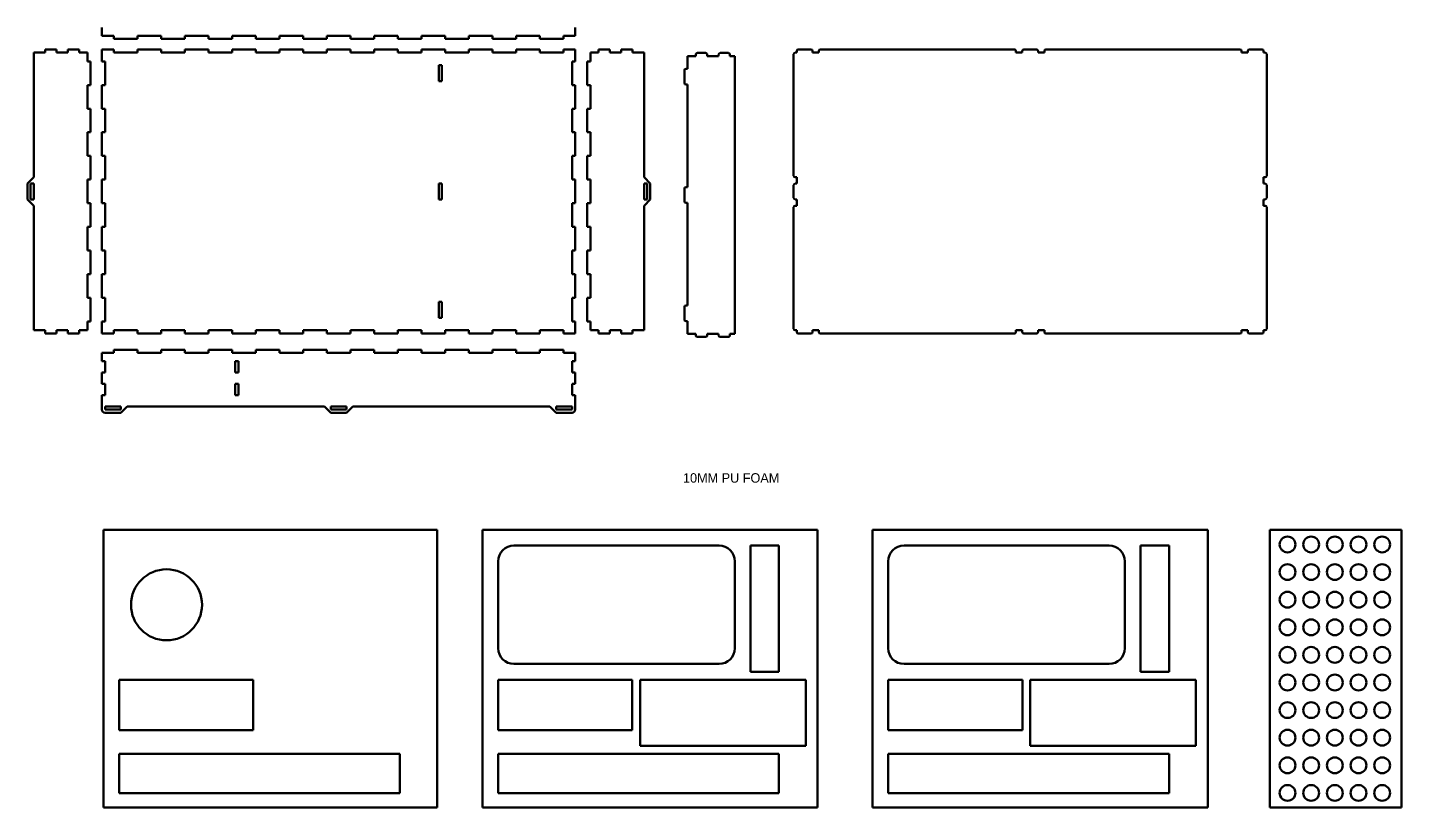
# Model space of a CAD drawing. Header units: inches. Extents: x -37 to 2382, y -491 to 489.
# Drawn here: x -37 to 834, y -491 to 4 of the extents above; entities that cross this region are included whole.
import ezdxf

# ---------------------------------------------------------------- set-up
doc = ezdxf.new("R2010")
doc.units = ezdxf.units.IN
doc.header["$MEASUREMENT"] = 0
doc.layers.add('Layer 1', color=7, linetype='Continuous')
doc.layers.add('Layer 2', color=7, linetype='Continuous')

msp = doc.modelspace()

# ---------------------------------------------------------------- linework, layer by layer
at = {"layer": 'Layer 1', "color": 18, "lineweight": 50, "true_color": 0x020202}
for points in [[(10.75, -490.64), (10.75, -314.64)], [(222.25, -314.64), (10.75, -314.64)], [(222.25, -490.64), (222.25, -314.64)], [(251.01, -314.64), (251.01, -490.64)], [(463.51, -314.64), (251.01, -314.64)], [(463.51, -314.64), (463.51, -490.64)], [(498.3, -314.64), (498.3, -490.64)], [(710.8, -314.64), (498.3, -314.64)], [(710.8, -314.64), (710.8, -490.64)], [(750.17, -314.64), (750.17, -490.64)], [(833.67, -314.64), (750.17, -314.64)], [(833.67, -314.64), (833.67, -490.64)], [(401.01, -324.64), (271.01, -324.64)], [(421.01, -404.64), (421.01, -324.64)], [(439.01, -324.64), (421.01, -324.64)], [(439.01, -404.64), (439.01, -324.64)], [(648.3, -324.64), (518.3, -324.64)], [(668.3, -404.64), (668.3, -324.64)], [(686.3, -324.64), (668.3, -324.64)], [(686.3, -404.64), (686.3, -324.64)], [(261.01, -334.64), (261.01, -389.64)], [(411.01, -334.64), (411.01, -389.64)], [(508.3, -334.64), (508.3, -389.64)], [(658.3, -334.64), (658.3, -389.64)], [(271.01, -399.64), (401.01, -399.64)], [(518.3, -399.64), (648.3, -399.64)], [(421.01, -404.64), (439.01, -404.64)], [(668.3, -404.64), (686.3, -404.64)], [(20.75, -441.64), (20.75, -409.64)], [(105.75, -409.64), (20.75, -409.64)], [(105.75, -409.64), (105.75, -441.64)], [(261.01, -441.64), (261.01, -409.64)], [(261.01, -409.64), (346.01, -409.64)], [(346.01, -409.64), (346.01, -441.64)], [(351.01, -409.64), (351.01, -451.64)], [(351.01, -409.64), (456.01, -409.64)], [(456.01, -451.64), (456.01, -409.64)], [(508.3, -441.64), (508.3, -409.64)], [(508.3, -409.64), (593.3, -409.64)], [(593.3, -409.64), (593.3, -441.64)], [(598.3, -409.64), (598.3, -451.64)], [(598.3, -409.64), (703.3, -409.64)], [(703.3, -451.64), (703.3, -409.64)], [(20.75, -441.64), (105.75, -441.64)], [(346.01, -441.64), (261.01, -441.64)], [(593.3, -441.64), (508.3, -441.64)], [(456.01, -451.64), (351.01, -451.64)], [(703.3, -451.64), (598.3, -451.64)], [(20.75, -481.64), (20.75, -456.64)], [(20.75, -456.64), (198.75, -456.64)], [(198.75, -456.64), (198.75, -481.64)], [(261.01, -456.64), (261.01, -481.64)], [(261.01, -456.64), (439.01, -456.64)], [(439.01, -481.64), (439.01, -456.64)], [(508.3, -456.64), (508.3, -481.64)], [(508.3, -456.64), (686.3, -456.64)], [(686.3, -481.64), (686.3, -456.64)], [(198.75, -481.64), (20.75, -481.64)], [(439.01, -481.64), (261.01, -481.64)], [(686.3, -481.64), (508.3, -481.64)], [(10.75, -490.64), (222.25, -490.64)], [(251.01, -490.64), (463.51, -490.64)], [(498.3, -490.64), (710.8, -490.64)], [(750.17, -490.64), (833.67, -490.64)]]:
    msp.add_lwpolyline(points, dxfattribs=at)
for points in [[(766.42, -323.89), (766.42, -321.12), (764.19, -318.89), (761.42, -318.89), (758.66, -318.89), (756.42, -321.12), (756.42, -323.89), (756.42, -326.65), (758.66, -328.89), (761.42, -328.89), (764.19, -328.89), (766.42, -326.65), (766.42, -323.89)], [(781.42, -323.89), (781.42, -321.12), (779.19, -318.89), (776.42, -318.89), (773.66, -318.89), (771.42, -321.12), (771.42, -323.89), (771.42, -326.65), (773.66, -328.89), (776.42, -328.89), (779.19, -328.89), (781.42, -326.65), (781.42, -323.89)], [(796.42, -323.89), (796.42, -321.12), (794.19, -318.89), (791.42, -318.89), (788.66, -318.89), (786.42, -321.12), (786.42, -323.89), (786.42, -326.65), (788.66, -328.89), (791.42, -328.89), (794.19, -328.89), (796.42, -326.65), (796.42, -323.89)], [(811.42, -323.89), (811.42, -321.12), (809.19, -318.89), (806.42, -318.89), (803.66, -318.89), (801.42, -321.12), (801.42, -323.89), (801.42, -326.65), (803.66, -328.89), (806.42, -328.89), (809.19, -328.89), (811.42, -326.65), (811.42, -323.89)], [(826.42, -323.89), (826.42, -321.12), (824.19, -318.89), (821.42, -318.89), (818.66, -318.89), (816.42, -321.12), (816.42, -323.89), (816.42, -326.65), (818.66, -328.89), (821.42, -328.89), (824.19, -328.89), (826.42, -326.65), (826.42, -323.89)], [(73.25, -362.14), (73.25, -349.71), (63.18, -339.64), (50.75, -339.64), (38.33, -339.64), (28.25, -349.71), (28.25, -362.14), (28.25, -374.56), (38.33, -384.64), (50.75, -384.64), (63.18, -384.64), (73.25, -374.56), (73.25, -362.14)], [(766.42, -341.39), (766.42, -338.62), (764.19, -336.39), (761.42, -336.39), (758.66, -336.39), (756.42, -338.62), (756.42, -341.39), (756.42, -344.15), (758.66, -346.39), (761.42, -346.39), (764.19, -346.39), (766.42, -344.15), (766.42, -341.39)], [(781.42, -341.39), (781.42, -338.62), (779.19, -336.39), (776.42, -336.39), (773.66, -336.39), (771.42, -338.62), (771.42, -341.39), (771.42, -344.15), (773.66, -346.39), (776.42, -346.39), (779.19, -346.39), (781.42, -344.15), (781.42, -341.39)], [(796.42, -341.39), (796.42, -338.62), (794.19, -336.39), (791.42, -336.39), (788.66, -336.39), (786.42, -338.62), (786.42, -341.39), (786.42, -344.15), (788.66, -346.39), (791.42, -346.39), (794.19, -346.39), (796.42, -344.15), (796.42, -341.39)], [(811.42, -341.39), (811.42, -338.62), (809.19, -336.39), (806.42, -336.39), (803.66, -336.39), (801.42, -338.62), (801.42, -341.39), (801.42, -344.15), (803.66, -346.39), (806.42, -346.39), (809.19, -346.39), (811.42, -344.15), (811.42, -341.39)], [(826.42, -341.39), (826.42, -338.62), (824.19, -336.39), (821.42, -336.39), (818.66, -336.39), (816.42, -338.62), (816.42, -341.39), (816.42, -344.15), (818.66, -346.39), (821.42, -346.39), (824.19, -346.39), (826.42, -344.15), (826.42, -341.39)], [(766.42, -358.89), (766.42, -356.12), (764.19, -353.89), (761.42, -353.89), (758.66, -353.89), (756.42, -356.12), (756.42, -358.89), (756.42, -361.65), (758.66, -363.89), (761.42, -363.89), (764.19, -363.89), (766.42, -361.65), (766.42, -358.89)], [(781.42, -358.89), (781.42, -356.12), (779.19, -353.89), (776.42, -353.89), (773.66, -353.89), (771.42, -356.12), (771.42, -358.89), (771.42, -361.65), (773.66, -363.89), (776.42, -363.89), (779.19, -363.89), (781.42, -361.65), (781.42, -358.89)], [(796.42, -358.89), (796.42, -356.12), (794.19, -353.89), (791.42, -353.89), (788.66, -353.89), (786.42, -356.12), (786.42, -358.89), (786.42, -361.65), (788.66, -363.89), (791.42, -363.89), (794.19, -363.89), (796.42, -361.65), (796.42, -358.89)], [(811.42, -358.89), (811.42, -356.12), (809.19, -353.89), (806.42, -353.89), (803.66, -353.89), (801.42, -356.12), (801.42, -358.89), (801.42, -361.65), (803.66, -363.89), (806.42, -363.89), (809.19, -363.89), (811.42, -361.65), (811.42, -358.89)], [(826.42, -358.89), (826.42, -356.12), (824.19, -353.89), (821.42, -353.89), (818.66, -353.89), (816.42, -356.12), (816.42, -358.89), (816.42, -361.65), (818.66, -363.89), (821.42, -363.89), (824.19, -363.89), (826.42, -361.65), (826.42, -358.89)], [(766.42, -376.39), (766.42, -373.62), (764.19, -371.39), (761.42, -371.39), (758.66, -371.39), (756.42, -373.62), (756.42, -376.39), (756.42, -379.15), (758.66, -381.39), (761.42, -381.39), (764.19, -381.39), (766.42, -379.15), (766.42, -376.39)], [(781.42, -376.39), (781.42, -373.62), (779.19, -371.39), (776.42, -371.39), (773.66, -371.39), (771.42, -373.62), (771.42, -376.39), (771.42, -379.15), (773.66, -381.39), (776.42, -381.39), (779.19, -381.39), (781.42, -379.15), (781.42, -376.39)], [(796.42, -376.39), (796.42, -373.62), (794.19, -371.39), (791.42, -371.39), (788.66, -371.39), (786.42, -373.62), (786.42, -376.39), (786.42, -379.15), (788.66, -381.39), (791.42, -381.39), (794.19, -381.39), (796.42, -379.15), (796.42, -376.39)], [(811.42, -376.39), (811.42, -373.62), (809.19, -371.39), (806.42, -371.39), (803.66, -371.39), (801.42, -373.62), (801.42, -376.39), (801.42, -379.15), (803.66, -381.39), (806.42, -381.39), (809.19, -381.39), (811.42, -379.15), (811.42, -376.39)], [(826.42, -376.39), (826.42, -373.62), (824.19, -371.39), (821.42, -371.39), (818.66, -371.39), (816.42, -373.62), (816.42, -376.39), (816.42, -379.15), (818.66, -381.39), (821.42, -381.39), (824.19, -381.39), (826.42, -379.15), (826.42, -376.39)], [(766.42, -393.89), (766.42, -391.12), (764.19, -388.89), (761.42, -388.89), (758.66, -388.89), (756.42, -391.12), (756.42, -393.89), (756.42, -396.65), (758.66, -398.89), (761.42, -398.89), (764.19, -398.89), (766.42, -396.65), (766.42, -393.89)], [(781.42, -393.89), (781.42, -391.12), (779.19, -388.89), (776.42, -388.89), (773.66, -388.89), (771.42, -391.12), (771.42, -393.89), (771.42, -396.65), (773.66, -398.89), (776.42, -398.89), (779.19, -398.89), (781.42, -396.65), (781.42, -393.89)], [(796.42, -393.89), (796.42, -391.12), (794.19, -388.89), (791.42, -388.89), (788.66, -388.89), (786.42, -391.12), (786.42, -393.89), (786.42, -396.65), (788.66, -398.89), (791.42, -398.89), (794.19, -398.89), (796.42, -396.65), (796.42, -393.89)], [(811.42, -393.89), (811.42, -391.12), (809.19, -388.89), (806.42, -388.89), (803.66, -388.89), (801.42, -391.12), (801.42, -393.89), (801.42, -396.65), (803.66, -398.89), (806.42, -398.89), (809.19, -398.89), (811.42, -396.65), (811.42, -393.89)], [(826.42, -393.89), (826.42, -391.12), (824.19, -388.89), (821.42, -388.89), (818.66, -388.89), (816.42, -391.12), (816.42, -393.89), (816.42, -396.65), (818.66, -398.89), (821.42, -398.89), (824.19, -398.89), (826.42, -396.65), (826.42, -393.89)], [(766.42, -411.39), (766.42, -408.62), (764.19, -406.39), (761.42, -406.39), (758.66, -406.39), (756.42, -408.62), (756.42, -411.39), (756.42, -414.15), (758.66, -416.39), (761.42, -416.39), (764.19, -416.39), (766.42, -414.15), (766.42, -411.39)], [(781.42, -411.39), (781.42, -408.62), (779.19, -406.39), (776.42, -406.39), (773.66, -406.39), (771.42, -408.62), (771.42, -411.39), (771.42, -414.15), (773.66, -416.39), (776.42, -416.39), (779.19, -416.39), (781.42, -414.15), (781.42, -411.39)], [(796.42, -411.39), (796.42, -408.62), (794.19, -406.39), (791.42, -406.39), (788.66, -406.39), (786.42, -408.62), (786.42, -411.39), (786.42, -414.15), (788.66, -416.39), (791.42, -416.39), (794.19, -416.39), (796.42, -414.15), (796.42, -411.39)], [(811.42, -411.39), (811.42, -408.62), (809.19, -406.39), (806.42, -406.39), (803.66, -406.39), (801.42, -408.62), (801.42, -411.39), (801.42, -414.15), (803.66, -416.39), (806.42, -416.39), (809.19, -416.39), (811.42, -414.15), (811.42, -411.39)], [(826.42, -411.39), (826.42, -408.62), (824.19, -406.39), (821.42, -406.39), (818.66, -406.39), (816.42, -408.62), (816.42, -411.39), (816.42, -414.15), (818.66, -416.39), (821.42, -416.39), (824.19, -416.39), (826.42, -414.15), (826.42, -411.39)], [(766.42, -428.89), (766.42, -426.12), (764.19, -423.89), (761.42, -423.89), (758.66, -423.89), (756.42, -426.12), (756.42, -428.89), (756.42, -431.65), (758.66, -433.89), (761.42, -433.89), (764.19, -433.89), (766.42, -431.65), (766.42, -428.89)], [(781.42, -428.89), (781.42, -426.12), (779.19, -423.89), (776.42, -423.89), (773.66, -423.89), (771.42, -426.12), (771.42, -428.89), (771.42, -431.65), (773.66, -433.89), (776.42, -433.89), (779.19, -433.89), (781.42, -431.65), (781.42, -428.89)], [(796.42, -428.89), (796.42, -426.12), (794.19, -423.89), (791.42, -423.89), (788.66, -423.89), (786.42, -426.12), (786.42, -428.89), (786.42, -431.65), (788.66, -433.89), (791.42, -433.89), (794.19, -433.89), (796.42, -431.65), (796.42, -428.89)], [(811.42, -428.89), (811.42, -426.12), (809.19, -423.89), (806.42, -423.89), (803.66, -423.89), (801.42, -426.12), (801.42, -428.89), (801.42, -431.65), (803.66, -433.89), (806.42, -433.89), (809.19, -433.89), (811.42, -431.65), (811.42, -428.89)], [(826.42, -428.89), (826.42, -426.12), (824.19, -423.89), (821.42, -423.89), (818.66, -423.89), (816.42, -426.12), (816.42, -428.89), (816.42, -431.65), (818.66, -433.89), (821.42, -433.89), (824.19, -433.89), (826.42, -431.65), (826.42, -428.89)], [(766.42, -446.39), (766.42, -443.62), (764.19, -441.39), (761.42, -441.39), (758.66, -441.39), (756.42, -443.62), (756.42, -446.39), (756.42, -449.15), (758.66, -451.39), (761.42, -451.39), (764.19, -451.39), (766.42, -449.15), (766.42, -446.39)], [(781.42, -446.39), (781.42, -443.62), (779.19, -441.39), (776.42, -441.39), (773.66, -441.39), (771.42, -443.62), (771.42, -446.39), (771.42, -449.15), (773.66, -451.39), (776.42, -451.39), (779.19, -451.39), (781.42, -449.15), (781.42, -446.39)], [(796.42, -446.39), (796.42, -443.62), (794.19, -441.39), (791.42, -441.39), (788.66, -441.39), (786.42, -443.62), (786.42, -446.39), (786.42, -449.15), (788.66, -451.39), (791.42, -451.39), (794.19, -451.39), (796.42, -449.15), (796.42, -446.39)], [(811.42, -446.39), (811.42, -443.62), (809.19, -441.39), (806.42, -441.39), (803.66, -441.39), (801.42, -443.62), (801.42, -446.39), (801.42, -449.15), (803.66, -451.39), (806.42, -451.39), (809.19, -451.39), (811.42, -449.15), (811.42, -446.39)], [(826.42, -446.39), (826.42, -443.62), (824.19, -441.39), (821.42, -441.39), (818.66, -441.39), (816.42, -443.62), (816.42, -446.39), (816.42, -449.15), (818.66, -451.39), (821.42, -451.39), (824.19, -451.39), (826.42, -449.15), (826.42, -446.39)], [(766.42, -463.89), (766.42, -461.12), (764.19, -458.89), (761.42, -458.89), (758.66, -458.89), (756.42, -461.12), (756.42, -463.89), (756.42, -466.65), (758.66, -468.89), (761.42, -468.89), (764.19, -468.89), (766.42, -466.65), (766.42, -463.89)], [(781.42, -463.89), (781.42, -461.12), (779.19, -458.89), (776.42, -458.89), (773.66, -458.89), (771.42, -461.12), (771.42, -463.89), (771.42, -466.65), (773.66, -468.89), (776.42, -468.89), (779.19, -468.89), (781.42, -466.65), (781.42, -463.89)], [(796.42, -463.89), (796.42, -461.12), (794.19, -458.89), (791.42, -458.89), (788.66, -458.89), (786.42, -461.12), (786.42, -463.89), (786.42, -466.65), (788.66, -468.89), (791.42, -468.89), (794.19, -468.89), (796.42, -466.65), (796.42, -463.89)], [(811.42, -463.89), (811.42, -461.12), (809.19, -458.89), (806.42, -458.89), (803.66, -458.89), (801.42, -461.12), (801.42, -463.89), (801.42, -466.65), (803.66, -468.89), (806.42, -468.89), (809.19, -468.89), (811.42, -466.65), (811.42, -463.89)], [(826.42, -463.89), (826.42, -461.12), (824.19, -458.89), (821.42, -458.89), (818.66, -458.89), (816.42, -461.12), (816.42, -463.89), (816.42, -466.65), (818.66, -468.89), (821.42, -468.89), (824.19, -468.89), (826.42, -466.65), (826.42, -463.89)], [(766.42, -481.39), (766.42, -478.62), (764.19, -476.39), (761.42, -476.39), (758.66, -476.39), (756.42, -478.62), (756.42, -481.39), (756.42, -484.15), (758.66, -486.39), (761.42, -486.39), (764.19, -486.39), (766.42, -484.15), (766.42, -481.39)], [(781.42, -481.39), (781.42, -478.62), (779.19, -476.39), (776.42, -476.39), (773.66, -476.39), (771.42, -478.62), (771.42, -481.39), (771.42, -484.15), (773.66, -486.39), (776.42, -486.39), (779.19, -486.39), (781.42, -484.15), (781.42, -481.39)], [(796.42, -481.39), (796.42, -478.62), (794.19, -476.39), (791.42, -476.39), (788.66, -476.39), (786.42, -478.62), (786.42, -481.39), (786.42, -484.15), (788.66, -486.39), (791.42, -486.39), (794.19, -486.39), (796.42, -484.15), (796.42, -481.39)], [(811.42, -481.39), (811.42, -478.62), (809.19, -476.39), (806.42, -476.39), (803.66, -476.39), (801.42, -478.62), (801.42, -481.39), (801.42, -484.15), (803.66, -486.39), (806.42, -486.39), (809.19, -486.39), (811.42, -484.15), (811.42, -481.39)], [(826.42, -481.39), (826.42, -478.62), (824.19, -476.39), (821.42, -476.39), (818.66, -476.39), (816.42, -478.62), (816.42, -481.39), (816.42, -484.15), (818.66, -486.39), (821.42, -486.39), (824.19, -486.39), (826.42, -484.15), (826.42, -481.39)]]:
    msp.add_open_spline(points, degree=3, knots=[0, 0, 0, 0, 1, 1, 1, 2, 2, 2, 3, 3, 3, 4, 4, 4, 4], dxfattribs=at)
for points in [[(271.01, -324.64), (265.49, -324.64), (261.01, -329.11), (261.01, -334.64)], [(411.01, -334.64), (411.01, -329.11), (406.53, -324.64), (401.01, -324.64)], [(518.3, -324.64), (512.77, -324.64), (508.3, -329.11), (508.3, -334.64)], [(658.3, -334.64), (658.3, -329.11), (653.82, -324.64), (648.3, -324.64)], [(261.01, -389.64), (261.01, -395.16), (265.49, -399.64), (271.01, -399.64)], [(401.01, -399.64), (406.53, -399.64), (411.01, -395.16), (411.01, -389.64)], [(508.3, -389.64), (508.3, -395.16), (512.77, -399.64), (518.3, -399.64)], [(648.3, -399.64), (653.82, -399.64), (658.3, -395.16), (658.3, -389.64)]]:
    msp.add_open_spline(points, degree=3, dxfattribs=at)
at = {"layer": 'Layer 2', "color": 18, "lineweight": 50, "true_color": 0x020202}
for points in [[(9.81, -1.4), (9.81, 3.8)], [(309.81, -1.4), (309.81, 3.8)], [(9.81, -1.4), (17.31, -1.4)], [(17.31, -3.4), (17.31, -1.4)], [(32.31, -3.4), (17.31, -3.4)], [(32.31, -3.4), (32.31, -1.4)], [(32.31, -1.4), (47.31, -1.4)], [(47.31, -3.4), (47.31, -1.4)], [(62.31, -3.4), (47.31, -3.4)], [(62.31, -1.4), (62.31, -3.4)], [(62.31, -1.4), (77.31, -1.4)], [(77.31, -3.4), (77.31, -1.4)], [(92.31, -3.4), (77.31, -3.4)], [(92.31, -1.4), (92.31, -3.4)], [(92.31, -1.4), (107.31, -1.4)], [(107.31, -3.4), (107.31, -1.4)], [(122.31, -3.4), (107.31, -3.4)], [(122.31, -3.4), (122.31, -1.4)], [(122.31, -1.4), (137.31, -1.4)], [(137.31, -3.4), (137.31, -1.4)], [(152.31, -3.4), (137.31, -3.4)], [(152.31, -1.4), (167.31, -1.4)], [(152.31, -3.4), (152.31, -1.4)], [(167.31, -3.4), (167.31, -1.4)], [(182.31, -3.4), (167.31, -3.4)], [(182.31, -1.4), (197.31, -1.4)], [(182.31, -3.4), (182.31, -1.4)], [(197.31, -3.4), (197.31, -1.4)], [(212.31, -3.4), (197.31, -3.4)], [(212.31, -1.4), (227.31, -1.4)], [(212.31, -3.4), (212.31, -1.4)], [(227.31, -1.4), (227.31, -3.4)], [(242.31, -3.4), (227.31, -3.4)], [(242.31, -1.4), (257.31, -1.4)], [(242.31, -3.4), (242.31, -1.4)], [(257.31, -1.4), (257.31, -3.4)], [(272.31, -3.4), (257.31, -3.4)], [(272.31, -1.4), (287.31, -1.4)], [(272.31, -3.4), (272.31, -1.4)], [(287.31, -3.4), (287.31, -1.4)], [(302.31, -3.4), (287.31, -3.4)], [(302.31, -1.4), (309.81, -1.4)], [(302.31, -3.4), (302.31, -1.4)], [(-26.19, -12.16), (-33.39, -12.16)], [(-33.39, -12.16), (-33.39, -91.16)], [(-26.19, -10.16), (-18.99, -10.16)], [(-26.19, -10.16), (-26.19, -12.16)], [(-18.99, -10.16), (-18.99, -12.16)], [(-11.79, -12.16), (-18.99, -12.16)], [(-4.59, -10.16), (-11.79, -10.16)], [(-11.79, -10.16), (-11.79, -12.16)], [(-4.59, -10.16), (-4.59, -12.16)], [(0.61, -12.16), (-4.59, -12.16)], [(0.61, -12.16), (0.61, -17.66)], [(9.81, -10.16), (9.81, -17.66)], [(9.81, -10.16), (17.31, -10.16)], [(17.31, -10.16), (17.31, -12.16)], [(17.31, -12.16), (32.31, -12.16)], [(32.31, -12.16), (32.31, -10.16)], [(47.31, -10.16), (32.31, -10.16)], [(47.31, -12.16), (47.31, -10.16)], [(62.31, -12.16), (47.31, -12.16)], [(62.31, -12.16), (62.31, -10.16)], [(77.31, -10.16), (62.31, -10.16)], [(77.31, -10.16), (77.31, -12.16)], [(92.31, -12.16), (77.31, -12.16)], [(92.31, -12.16), (92.31, -10.16)], [(107.31, -10.16), (92.31, -10.16)], [(107.31, -10.16), (107.31, -12.16)], [(122.31, -12.16), (107.31, -12.16)], [(122.31, -12.16), (122.31, -10.16)], [(122.31, -10.16), (137.31, -10.16)], [(137.31, -12.16), (137.31, -10.16)], [(152.31, -12.16), (137.31, -12.16)], [(152.31, -12.16), (152.31, -10.16)], [(167.31, -10.16), (152.31, -10.16)], [(167.31, -12.16), (167.31, -10.16)], [(182.31, -12.16), (167.31, -12.16)], [(182.31, -12.16), (182.31, -10.16)], [(197.31, -10.16), (182.31, -10.16)], [(197.31, -12.16), (197.31, -10.16)], [(212.31, -12.16), (197.31, -12.16)], [(212.31, -10.16), (212.31, -12.16)], [(212.31, -10.16), (227.31, -10.16)], [(227.31, -10.16), (227.31, -12.16)], [(242.31, -12.16), (227.31, -12.16)], [(242.31, -12.16), (242.31, -10.16)], [(242.31, -10.16), (257.31, -10.16)], [(257.31, -10.16), (257.31, -12.16)], [(272.31, -12.16), (257.31, -12.16)], [(272.31, -10.16), (287.31, -10.16)], [(272.31, -12.16), (272.31, -10.16)], [(287.31, -10.16), (287.31, -12.16)], [(302.31, -12.16), (287.31, -12.16)], [(309.81, -10.16), (302.31, -10.16)], [(302.31, -10.16), (302.31, -12.16)], [(309.81, -10.16), (309.81, -17.66)], [(319.46, -12.16), (324.66, -12.16)], [(319.46, -12.16), (319.46, -17.66)], [(324.66, -10.16), (331.86, -10.16)], [(324.66, -10.16), (324.66, -12.16)], [(331.86, -10.16), (331.86, -12.16)], [(331.86, -12.16), (339.06, -12.16)], [(346.26, -10.16), (339.06, -10.16)], [(339.06, -10.16), (339.06, -12.16)], [(346.26, -10.16), (346.26, -12.16)], [(346.26, -12.16), (353.46, -12.16)], [(353.46, -12.16), (353.46, -91.16)], [(386.31, -14.35), (381.11, -14.35)], [(381.11, -14.35), (381.11, -22.35)], [(386.31, -14.35), (386.31, -13.35)], [(392.51, -12.35), (387.31, -12.35)], [(393.51, -14.35), (393.51, -13.35)], [(400.71, -14.35), (393.51, -14.35)], [(400.71, -14.35), (400.71, -13.35)], [(401.71, -12.35), (406.91, -12.35)], [(407.91, -14.35), (407.91, -13.35)], [(407.91, -14.35), (411.11, -14.35)], [(411.11, -14.35), (411.11, -190.35)], [(448.25, -90.16), (448.25, -13.16)], [(449.25, -12.16), (450.25, -12.16)], [(450.25, -11.16), (450.25, -12.16)], [(451.25, -10.16), (459.25, -10.16)], [(460.25, -11.16), (460.25, -12.16)], [(464.25, -12.16), (460.25, -12.16)], [(464.25, -12.16), (464.25, -11.16)], [(465.25, -10.16), (588.25, -10.16)], [(589.25, -12.16), (589.25, -11.16)], [(589.25, -12.16), (593.25, -12.16)], [(593.25, -12.16), (593.25, -11.16)], [(594.25, -10.16), (602.25, -10.16)], [(603.25, -11.16), (603.25, -12.16)], [(603.25, -12.16), (607.25, -12.16)], [(607.25, -11.16), (607.25, -12.16)], [(608.25, -10.16), (731.25, -10.16)], [(732.25, -12.16), (732.25, -11.16)], [(732.25, -12.16), (736.25, -12.16)], [(736.25, -11.16), (736.25, -12.16)], [(737.25, -10.16), (745.25, -10.16)], [(746.25, -12.16), (746.25, -11.16)], [(746.25, -12.16), (747.25, -12.16)], [(748.25, -90.16), (748.25, -13.16)], [(0.61, -17.66), (2.61, -17.66)], [(2.61, -32.66), (2.61, -17.66)], [(11.81, -17.66), (9.81, -17.66)], [(11.81, -17.66), (11.81, -32.66)], [(223.31, -20.16), (223.31, -30.16)], [(225.31, -20.16), (223.31, -20.16)], [(225.31, -30.16), (225.31, -20.16)], [(309.81, -17.66), (307.81, -17.66)], [(307.81, -32.66), (307.81, -17.66)], [(319.46, -17.66), (317.46, -17.66)], [(317.46, -32.66), (317.46, -17.66)], [(379.11, -23.35), (379.11, -31.35)], [(381.11, -22.35), (380.11, -22.35)], [(0.61, -32.66), (2.61, -32.66)], [(0.61, -32.66), (0.61, -47.66)], [(9.81, -32.66), (9.81, -47.66)], [(9.81, -32.66), (11.81, -32.66)], [(225.31, -30.16), (223.31, -30.16)], [(309.81, -32.66), (307.81, -32.66)], [(309.81, -47.66), (309.81, -32.66)], [(319.46, -32.66), (317.46, -32.66)], [(319.46, -32.66), (319.46, -47.66)], [(380.11, -32.35), (381.11, -32.35)], [(381.11, -32.35), (381.11, -97.35)], [(0.61, -47.66), (2.61, -47.66)], [(2.61, -62.66), (2.61, -47.66)], [(9.81, -47.66), (11.81, -47.66)], [(11.81, -47.66), (11.81, -62.66)], [(307.81, -47.66), (309.81, -47.66)], [(307.81, -62.66), (307.81, -47.66)], [(319.46, -47.66), (317.46, -47.66)], [(317.46, -62.66), (317.46, -47.66)], [(2.61, -62.66), (0.61, -62.66)], [(0.61, -77.66), (0.61, -62.66)], [(9.81, -77.66), (9.81, -62.66)], [(9.81, -62.66), (11.81, -62.66)], [(309.81, -62.66), (307.81, -62.66)], [(309.81, -77.66), (309.81, -62.66)], [(317.46, -62.66), (319.46, -62.66)], [(319.46, -77.66), (319.46, -62.66)], [(2.61, -77.66), (0.61, -77.66)], [(2.61, -92.66), (2.61, -77.66)], [(11.81, -77.66), (9.81, -77.66)], [(11.81, -77.66), (11.81, -92.66)], [(307.81, -77.66), (309.81, -77.66)], [(307.81, -92.66), (307.81, -77.66)], [(317.46, -77.66), (319.46, -77.66)], [(317.46, -92.66), (317.46, -77.66)], [(-37.39, -95.16), (-33.39, -91.16)], [(-37.39, -105.16), (-37.39, -95.16)], [(-35.39, -95.16), (-33.39, -95.16)], [(-35.39, -95.16), (-35.39, -105.16)], [(-33.39, -95.16), (-33.39, -105.16)], [(0.61, -107.66), (0.61, -92.66)], [(0.61, -92.66), (2.61, -92.66)], [(9.81, -92.66), (9.81, -107.66)], [(9.81, -92.66), (11.81, -92.66)], [(223.31, -95.16), (225.31, -95.16)], [(223.31, -105.16), (223.31, -95.16)], [(225.31, -95.16), (225.31, -105.16)], [(309.81, -92.66), (307.81, -92.66)], [(309.81, -92.66), (309.81, -107.66)], [(319.46, -92.66), (317.46, -92.66)], [(319.46, -107.66), (319.46, -92.66)], [(357.46, -95.16), (353.46, -91.16)], [(355.46, -95.16), (353.46, -95.16)], [(353.46, -95.16), (353.46, -105.16)], [(355.46, -95.16), (355.46, -105.16)], [(357.46, -105.16), (357.46, -95.16)], [(449.25, -91.16), (450.25, -91.16)], [(449.25, -95.16), (450.25, -95.16)], [(450.25, -95.16), (450.25, -91.16)], [(747.25, -91.16), (746.25, -91.16)], [(746.25, -95.16), (746.25, -91.16)], [(747.25, -95.16), (746.25, -95.16)], [(379.11, -98.35), (379.11, -106.35)], [(381.11, -97.35), (380.11, -97.35)], [(448.25, -96.16), (448.25, -104.16)], [(748.25, -104.16), (748.25, -96.16)], [(-37.39, -105.16), (-33.39, -109.16)], [(-35.39, -105.16), (-33.39, -105.16)], [(-33.39, -109.16), (-33.39, -188.16)], [(2.61, -107.66), (0.61, -107.66)], [(2.61, -122.66), (2.61, -107.66)], [(11.81, -107.66), (9.81, -107.66)], [(11.81, -122.66), (11.81, -107.66)], [(225.31, -105.16), (223.31, -105.16)], [(309.81, -107.66), (307.81, -107.66)], [(307.81, -107.66), (307.81, -122.66)], [(317.46, -122.66), (317.46, -107.66)], [(317.46, -107.66), (319.46, -107.66)], [(355.46, -105.16), (353.46, -105.16)], [(357.46, -105.16), (353.46, -109.16)], [(353.46, -109.16), (353.46, -188.16)], [(380.11, -107.35), (381.11, -107.35)], [(381.11, -107.35), (381.11, -172.35)], [(448.25, -187.16), (448.25, -110.16)], [(449.25, -105.16), (450.25, -105.16)], [(450.25, -109.16), (449.25, -109.16)], [(450.25, -109.16), (450.25, -105.16)], [(746.25, -105.16), (747.25, -105.16)], [(746.25, -109.16), (746.25, -105.16)], [(746.25, -109.16), (747.25, -109.16)], [(748.25, -187.16), (748.25, -110.16)], [(0.61, -137.66), (0.61, -122.66)], [(2.61, -122.66), (0.61, -122.66)], [(9.81, -122.66), (9.81, -137.66)], [(11.81, -122.66), (9.81, -122.66)], [(307.81, -122.66), (309.81, -122.66)], [(309.81, -137.66), (309.81, -122.66)], [(317.46, -122.66), (319.46, -122.66)], [(319.46, -137.66), (319.46, -122.66)], [(2.61, -137.66), (0.61, -137.66)], [(2.61, -152.66), (2.61, -137.66)], [(11.81, -137.66), (9.81, -137.66)], [(11.81, -152.66), (11.81, -137.66)], [(309.81, -137.66), (307.81, -137.66)], [(307.81, -137.66), (307.81, -152.66)], [(317.46, -152.66), (317.46, -137.66)], [(317.46, -137.66), (319.46, -137.66)], [(0.61, -167.66), (0.61, -152.66)], [(0.61, -152.66), (2.61, -152.66)], [(9.81, -167.66), (9.81, -152.66)], [(11.81, -152.66), (9.81, -152.66)], [(309.81, -152.66), (307.81, -152.66)], [(309.81, -167.66), (309.81, -152.66)], [(319.46, -152.66), (317.46, -152.66)], [(319.46, -167.66), (319.46, -152.66)], [(0.61, -167.66), (2.61, -167.66)], [(2.61, -182.66), (2.61, -167.66)], [(11.81, -167.66), (9.81, -167.66)], [(11.81, -182.66), (11.81, -167.66)], [(225.31, -170.16), (223.31, -170.16)], [(223.31, -180.16), (223.31, -170.16)], [(225.31, -170.16), (225.31, -180.16)], [(309.81, -167.66), (307.81, -167.66)], [(307.81, -167.66), (307.81, -182.66)], [(317.46, -182.66), (317.46, -167.66)], [(319.46, -167.66), (317.46, -167.66)], [(379.11, -173.35), (379.11, -181.35)], [(381.11, -172.35), (380.11, -172.35)], [(0.61, -188.16), (0.61, -182.66)], [(0.61, -182.66), (2.61, -182.66)], [(9.81, -190.16), (9.81, -182.66)], [(9.81, -182.66), (11.81, -182.66)], [(225.31, -180.16), (223.31, -180.16)], [(307.81, -182.66), (309.81, -182.66)], [(309.81, -190.16), (309.81, -182.66)], [(319.46, -182.66), (317.46, -182.66)], [(319.46, -188.16), (319.46, -182.66)], [(381.11, -182.35), (380.11, -182.35)], [(381.11, -182.35), (381.11, -190.35)], [(-33.39, -188.16), (-26.19, -188.16)], [(-26.19, -188.16), (-26.19, -190.16)], [(-18.99, -190.16), (-26.19, -190.16)], [(-18.99, -188.16), (-18.99, -190.16)], [(-18.99, -188.16), (-11.79, -188.16)], [(-11.79, -188.16), (-11.79, -190.16)], [(-4.59, -190.16), (-11.79, -190.16)], [(-4.59, -188.16), (-4.59, -190.16)], [(-4.59, -188.16), (0.61, -188.16)], [(9.81, -190.16), (17.31, -190.16)], [(17.31, -188.16), (17.31, -190.16)], [(17.31, -188.16), (32.31, -188.16)], [(32.31, -190.16), (32.31, -188.16)], [(47.31, -190.16), (32.31, -190.16)], [(47.31, -190.16), (47.31, -188.16)], [(47.31, -188.16), (62.31, -188.16)], [(62.31, -190.16), (62.31, -188.16)], [(77.31, -190.16), (62.31, -190.16)], [(77.31, -190.16), (77.31, -188.16)], [(77.31, -188.16), (92.31, -188.16)], [(92.31, -188.16), (92.31, -190.16)], [(107.31, -190.16), (92.31, -190.16)], [(107.31, -188.16), (122.31, -188.16)], [(107.31, -188.16), (107.31, -190.16)], [(122.31, -188.16), (122.31, -190.16)], [(122.31, -190.16), (137.31, -190.16)], [(137.31, -188.16), (152.31, -188.16)], [(137.31, -190.16), (137.31, -188.16)], [(152.31, -190.16), (152.31, -188.16)], [(152.31, -190.16), (167.31, -190.16)], [(167.31, -188.16), (182.31, -188.16)], [(167.31, -188.16), (167.31, -190.16)], [(182.31, -188.16), (182.31, -190.16)], [(197.31, -190.16), (182.31, -190.16)], [(197.31, -188.16), (212.31, -188.16)], [(197.31, -190.16), (197.31, -188.16)], [(212.31, -190.16), (212.31, -188.16)], [(212.31, -190.16), (227.31, -190.16)], [(227.31, -188.16), (242.31, -188.16)], [(227.31, -188.16), (227.31, -190.16)], [(242.31, -190.16), (242.31, -188.16)], [(242.31, -190.16), (257.31, -190.16)], [(257.31, -188.16), (272.31, -188.16)], [(257.31, -188.16), (257.31, -190.16)], [(272.31, -188.16), (272.31, -190.16)], [(272.31, -190.16), (287.31, -190.16)], [(287.31, -188.16), (302.31, -188.16)], [(287.31, -190.16), (287.31, -188.16)], [(302.31, -190.16), (302.31, -188.16)], [(309.81, -190.16), (302.31, -190.16)], [(324.66, -188.16), (319.46, -188.16)], [(324.66, -188.16), (324.66, -190.16)], [(324.66, -190.16), (331.86, -190.16)], [(331.86, -188.16), (331.86, -190.16)], [(339.06, -188.16), (331.86, -188.16)], [(339.06, -188.16), (339.06, -190.16)], [(339.06, -190.16), (346.26, -190.16)], [(346.26, -188.16), (346.26, -190.16)], [(353.46, -188.16), (346.26, -188.16)], [(386.31, -190.35), (381.11, -190.35)], [(386.31, -190.35), (386.31, -191.35)], [(393.51, -190.35), (393.51, -191.35)], [(393.51, -190.35), (400.71, -190.35)], [(400.71, -191.35), (400.71, -190.35)], [(407.91, -191.35), (407.91, -190.35)], [(411.11, -190.35), (407.91, -190.35)], [(449.25, -188.16), (450.25, -188.16)], [(450.25, -189.16), (450.25, -188.16)], [(459.25, -190.16), (451.25, -190.16)], [(460.25, -189.16), (460.25, -188.16)], [(464.25, -188.16), (460.25, -188.16)], [(464.25, -189.16), (464.25, -188.16)], [(588.25, -190.16), (465.25, -190.16)], [(593.25, -188.16), (589.25, -188.16)], [(589.25, -188.16), (589.25, -189.16)], [(593.25, -188.16), (593.25, -189.16)], [(602.25, -190.16), (594.25, -190.16)], [(607.25, -188.16), (603.25, -188.16)], [(603.25, -189.16), (603.25, -188.16)], [(607.25, -188.16), (607.25, -189.16)], [(731.25, -190.16), (608.25, -190.16)], [(736.25, -188.16), (732.25, -188.16)], [(732.25, -189.16), (732.25, -188.16)], [(736.25, -188.16), (736.25, -189.16)], [(737.25, -190.16), (745.25, -190.16)], [(747.25, -188.16), (746.25, -188.16)], [(746.25, -189.16), (746.25, -188.16)], [(387.31, -192.35), (392.51, -192.35)], [(401.71, -192.35), (406.91, -192.35)], [(17.31, -202.44), (9.81, -202.44)], [(9.81, -202.44), (9.81, -207.64)], [(9.81, -207.64), (11.81, -207.64)], [(11.81, -207.64), (11.81, -214.84)], [(17.31, -200.44), (32.31, -200.44)], [(17.31, -200.44), (17.31, -202.44)], [(32.31, -200.44), (32.31, -202.44)], [(47.31, -202.44), (32.31, -202.44)], [(47.31, -200.44), (62.31, -200.44)], [(47.31, -200.44), (47.31, -202.44)], [(62.31, -202.44), (62.31, -200.44)], [(77.31, -202.44), (62.31, -202.44)], [(77.31, -200.44), (92.31, -200.44)], [(77.31, -200.44), (77.31, -202.44)], [(92.31, -202.44), (92.31, -200.44)], [(107.31, -202.44), (92.31, -202.44)], [(94.31, -207.64), (96.31, -207.64)], [(94.31, -214.84), (94.31, -207.64)], [(96.31, -207.64), (96.31, -214.84)], [(107.31, -200.44), (122.31, -200.44)], [(107.31, -200.44), (107.31, -202.44)], [(122.31, -200.44), (122.31, -202.44)], [(137.31, -202.44), (122.31, -202.44)], [(137.31, -200.44), (152.31, -200.44)], [(137.31, -200.44), (137.31, -202.44)], [(152.31, -200.44), (152.31, -202.44)], [(167.31, -202.44), (152.31, -202.44)], [(167.31, -200.44), (182.31, -200.44)], [(167.31, -200.44), (167.31, -202.44)], [(182.31, -200.44), (182.31, -202.44)], [(197.31, -202.44), (182.31, -202.44)], [(197.31, -200.44), (197.31, -202.44)], [(197.31, -200.44), (212.31, -200.44)], [(212.31, -200.44), (212.31, -202.44)], [(227.31, -202.44), (212.31, -202.44)], [(227.31, -202.44), (227.31, -200.44)], [(227.31, -200.44), (242.31, -200.44)], [(242.31, -200.44), (242.31, -202.44)], [(257.31, -202.44), (242.31, -202.44)], [(257.31, -202.44), (257.31, -200.44)], [(257.31, -200.44), (272.31, -200.44)], [(272.31, -200.44), (272.31, -202.44)], [(287.31, -202.44), (272.31, -202.44)], [(287.31, -200.44), (287.31, -202.44)], [(287.31, -200.44), (302.31, -200.44)], [(302.31, -200.44), (302.31, -202.44)], [(309.81, -202.44), (302.31, -202.44)], [(307.81, -214.84), (307.81, -207.64)], [(307.81, -207.64), (309.81, -207.64)], [(309.81, -202.44), (309.81, -207.64)], [(9.81, -214.84), (11.81, -214.84)], [(9.81, -222.04), (9.81, -214.84)], [(94.31, -214.84), (96.31, -214.84)], [(307.81, -214.84), (309.81, -214.84)], [(309.81, -222.04), (309.81, -214.84)], [(11.81, -222.04), (9.81, -222.04)], [(11.81, -222.04), (11.81, -229.24)], [(94.31, -222.04), (96.31, -222.04)], [(94.31, -229.24), (94.31, -222.04)], [(96.31, -222.04), (96.31, -229.24)], [(307.81, -229.24), (307.81, -222.04)], [(307.81, -222.04), (309.81, -222.04)], [(11.81, -229.24), (9.81, -229.24)], [(9.81, -229.24), (9.81, -238.44)], [(96.31, -229.24), (94.31, -229.24)], [(307.81, -229.24), (309.81, -229.24)], [(309.81, -229.24), (309.81, -238.44)], [(11.81, -236.44), (21.81, -236.44)], [(11.81, -238.44), (11.81, -236.44)], [(21.81, -238.44), (11.81, -238.44)], [(11.81, -240.44), (21.81, -240.44)], [(25.81, -236.44), (21.81, -240.44)], [(21.81, -238.44), (21.81, -236.44)], [(150.81, -236.44), (25.81, -236.44)], [(154.81, -240.44), (150.81, -236.44)], [(154.81, -236.44), (154.81, -238.44)], [(164.81, -236.44), (154.81, -236.44)], [(154.81, -238.44), (164.81, -238.44)], [(164.81, -240.44), (154.81, -240.44)], [(168.81, -236.44), (164.81, -240.44)], [(164.81, -236.44), (164.81, -238.44)], [(293.81, -236.44), (168.81, -236.44)], [(293.81, -236.44), (297.81, -240.44)], [(297.81, -236.44), (297.81, -238.44)], [(297.81, -236.44), (307.81, -236.44)], [(297.81, -238.44), (307.81, -238.44)], [(297.81, -240.44), (307.81, -240.44)], [(307.81, -238.44), (307.81, -236.44)]]:
    msp.add_lwpolyline(points, dxfattribs=at)
for points in [[(387.31, -12.35), (386.76, -12.35), (386.31, -12.79), (386.31, -13.35)], [(393.51, -13.35), (393.51, -12.79), (393.07, -12.35), (392.51, -12.35)], [(401.71, -12.35), (401.16, -12.35), (400.71, -12.79), (400.71, -13.35)], [(407.91, -13.35), (407.91, -12.79), (407.47, -12.35), (406.91, -12.35)], [(449.25, -12.16), (448.69, -12.16), (448.25, -12.61), (448.25, -13.16)], [(451.25, -10.16), (450.69, -10.16), (450.25, -10.61), (450.25, -11.16)], [(460.25, -11.16), (460.25, -10.61), (459.8, -10.16), (459.25, -10.16)], [(465.25, -10.16), (464.69, -10.16), (464.25, -10.61), (464.25, -11.16)], [(589.25, -11.16), (589.25, -10.61), (588.8, -10.16), (588.25, -10.16)], [(594.25, -10.16), (593.69, -10.16), (593.25, -10.61), (593.25, -11.16)], [(603.25, -11.16), (603.25, -10.61), (602.8, -10.16), (602.25, -10.16)], [(608.25, -10.16), (607.69, -10.16), (607.25, -10.61), (607.25, -11.16)], [(732.25, -11.16), (732.25, -10.61), (731.8, -10.16), (731.25, -10.16)], [(737.25, -10.16), (736.69, -10.16), (736.25, -10.61), (736.25, -11.16)], [(746.25, -11.16), (746.25, -10.61), (745.8, -10.16), (745.25, -10.16)], [(748.25, -13.16), (748.25, -12.61), (747.8, -12.16), (747.25, -12.16)], [(380.11, -22.35), (379.56, -22.35), (379.11, -22.79), (379.11, -23.35)], [(379.11, -31.35), (379.11, -31.9), (379.56, -32.35), (380.11, -32.35)], [(448.25, -90.16), (448.25, -90.71), (448.69, -91.16), (449.25, -91.16)], [(449.25, -95.16), (448.69, -95.16), (448.25, -95.61), (448.25, -96.16)], [(747.25, -91.16), (747.8, -91.16), (748.25, -90.71), (748.25, -90.16)], [(748.25, -96.16), (748.25, -95.61), (747.8, -95.16), (747.25, -95.16)], [(380.11, -97.35), (379.56, -97.35), (379.11, -97.79), (379.11, -98.35)], [(448.25, -104.16), (448.25, -104.71), (448.69, -105.16), (449.25, -105.16)], [(747.25, -105.16), (747.8, -105.16), (748.25, -104.71), (748.25, -104.16)], [(379.11, -106.35), (379.11, -106.9), (379.56, -107.35), (380.11, -107.35)], [(449.25, -109.16), (448.69, -109.16), (448.25, -109.61), (448.25, -110.16)], [(748.25, -110.16), (748.25, -109.61), (747.8, -109.16), (747.25, -109.16)], [(380.11, -172.35), (379.56, -172.35), (379.11, -172.79), (379.11, -173.35)], [(379.11, -181.35), (379.11, -181.9), (379.56, -182.35), (380.11, -182.35)], [(386.31, -191.35), (386.31, -191.9), (386.76, -192.35), (387.31, -192.35)], [(392.51, -192.35), (393.07, -192.35), (393.51, -191.9), (393.51, -191.35)], [(400.71, -191.35), (400.71, -191.9), (401.16, -192.35), (401.71, -192.35)], [(406.91, -192.35), (407.47, -192.35), (407.91, -191.9), (407.91, -191.35)], [(448.25, -187.16), (448.25, -187.71), (448.69, -188.16), (449.25, -188.16)], [(450.25, -189.16), (450.25, -189.71), (450.69, -190.16), (451.25, -190.16)], [(459.25, -190.16), (459.8, -190.16), (460.25, -189.71), (460.25, -189.16)], [(464.25, -189.16), (464.25, -189.71), (464.69, -190.16), (465.25, -190.16)], [(588.25, -190.16), (588.8, -190.16), (589.25, -189.71), (589.25, -189.16)], [(593.25, -189.16), (593.25, -189.71), (593.69, -190.16), (594.25, -190.16)], [(602.25, -190.16), (602.8, -190.16), (603.25, -189.71), (603.25, -189.16)], [(607.25, -189.16), (607.25, -189.71), (607.69, -190.16), (608.25, -190.16)], [(731.25, -190.16), (731.8, -190.16), (732.25, -189.71), (732.25, -189.16)], [(736.25, -189.16), (736.25, -189.71), (736.69, -190.16), (737.25, -190.16)], [(745.25, -190.16), (745.8, -190.16), (746.25, -189.71), (746.25, -189.16)], [(747.25, -188.16), (747.8, -188.16), (748.25, -187.71), (748.25, -187.16)], [(9.81, -238.44), (9.81, -239.54), (10.7, -240.44), (11.81, -240.44)], [(307.81, -240.44), (308.91, -240.44), (309.81, -239.54), (309.81, -238.44)]]:
    msp.add_open_spline(points, degree=3, dxfattribs=at)

# ---------------------------------------------------------------- texts
at = {"insert": (378.16, -278.73), "char_height": 6, "attachment_point": 1}
msp.add_mtext_dynamic_manual_height_columns('10MM PU FOAM', width=276.7735, gutter_width=1, heights=[0], dxfattribs=at)

doc.saveas('drawing.dxf')
